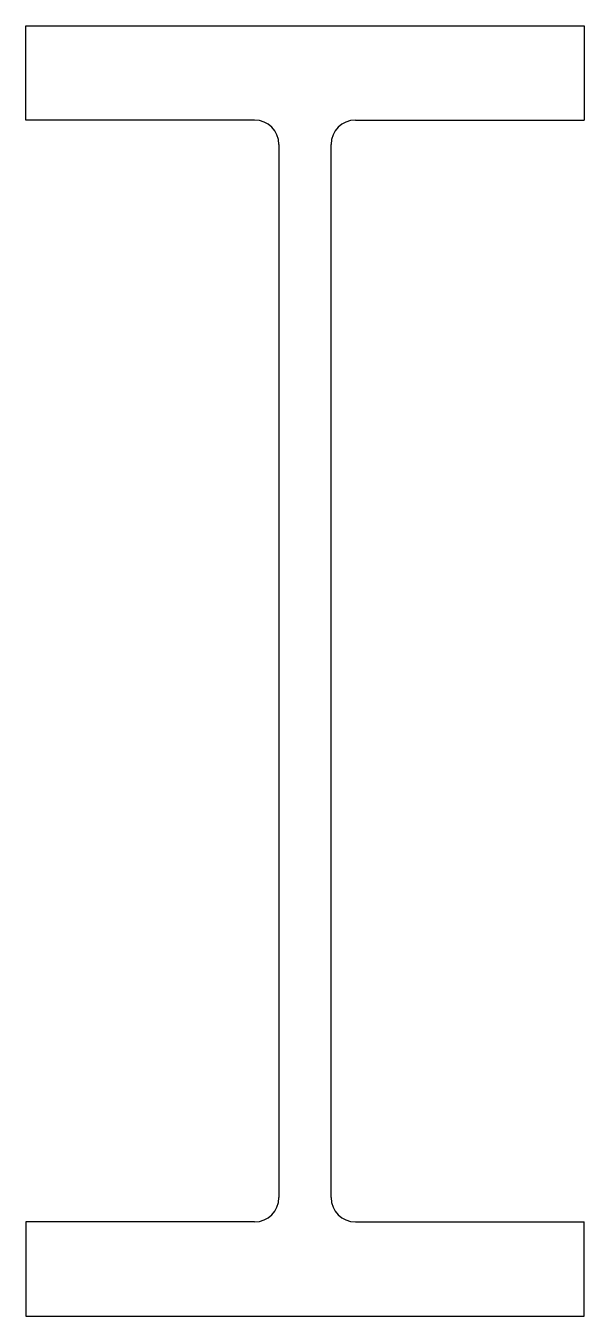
# Model space of a CAD drawing. Extents: x 0 to 437, y 0 to 1011.
import ezdxf

# ---------------------------------------------------------------- set-up
doc = ezdxf.new("R2010")
doc.units = 0
doc.layers.get('0').update_dxf_attribs({"linetype": 'CONTINUOUS'})

msp = doc.modelspace()

# ---------------------------------------------------------------- linework, layer by layer
for p, q in [((0, 1011), (437, 1011)), ((0, 937.1), (0, 1011)), ((437, 1011), (437, 937.1)), ((179.05, 937.1), (0, 937.1)), ((257.95, 937.1), (437, 937.1)), ((198.05, 918.1), (198.05, 92.9)), ((238.95, 92.9), (238.95, 918.1)), ((179.05, 73.9), (0, 73.9)), ((0, 73.9), (0, 0)), ((257.95, 73.9), (437, 73.9)), ((437, 0), (437, 73.9)), ((0, 0), (437, 0))]:
    msp.add_line(p, q)
for centre, start, end in [((179.05, 918.1), 0, 90), ((257.95, 918.1), 90, 180), ((179.05, 92.9), 270, 0), ((257.95, 92.9), 180, 270)]:
    msp.add_arc(centre, 19, start, end)

doc.saveas('drawing.dxf')
